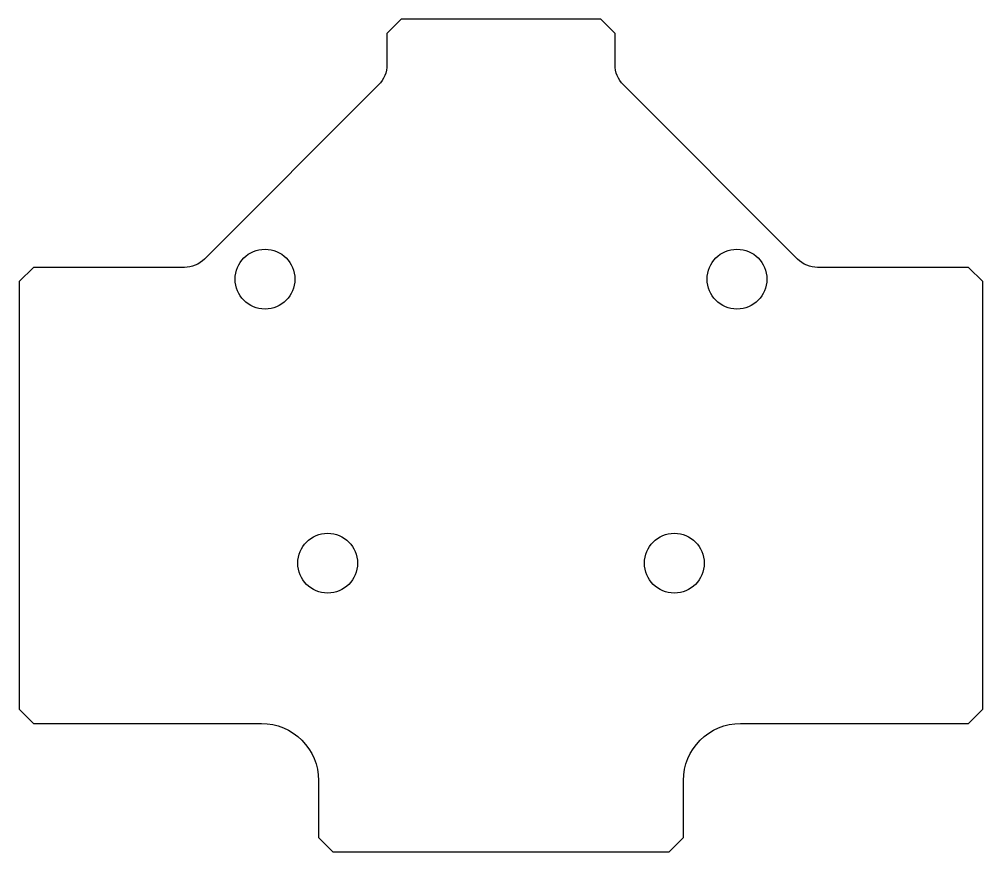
# Model space of a CAD drawing. Header units: inches. Extents: x 0 to 33.8, y 0 to 29.2.
import ezdxf

# ---------------------------------------------------------------- set-up
doc = ezdxf.new("R2010")
doc.units = ezdxf.units.IN
doc.header["$MEASUREMENT"] = 0

msp = doc.modelspace()

# ---------------------------------------------------------------- linework, layer by layer
msp.add_lwpolyline([(28.009, 20.5, -0.198912), (27.302, 20.793), (21.193, 26.902, -0.198912), (20.9, 27.609), (20.9, 28.704), (20.4, 29.204), (13.4, 29.204), (12.9, 28.704), (12.9, 27.609, -0.198912), (12.607, 26.902), (6.498, 20.793, -0.198912), (5.791, 20.5), (0.5, 20.5), (0, 20), (0, 5), (0.5, 4.5), (8.5, 4.5, -0.414214), (10.5, 2.5), (10.5, 0.5), (11, 0), (22.8, 0), (23.3, 0.5), (23.3, 2.5, -0.414214), (25.3, 4.5), (33.3, 4.5), (33.8, 5), (33.8, 20), (33.3, 20.5)], format="xyb", close=True)
for centre in [(8.621, 20.088), (25.179, 20.088), (10.819, 10.123), (22.981, 10.123)]:
    msp.add_circle(centre, 1.05)

doc.saveas('drawing.dxf')
